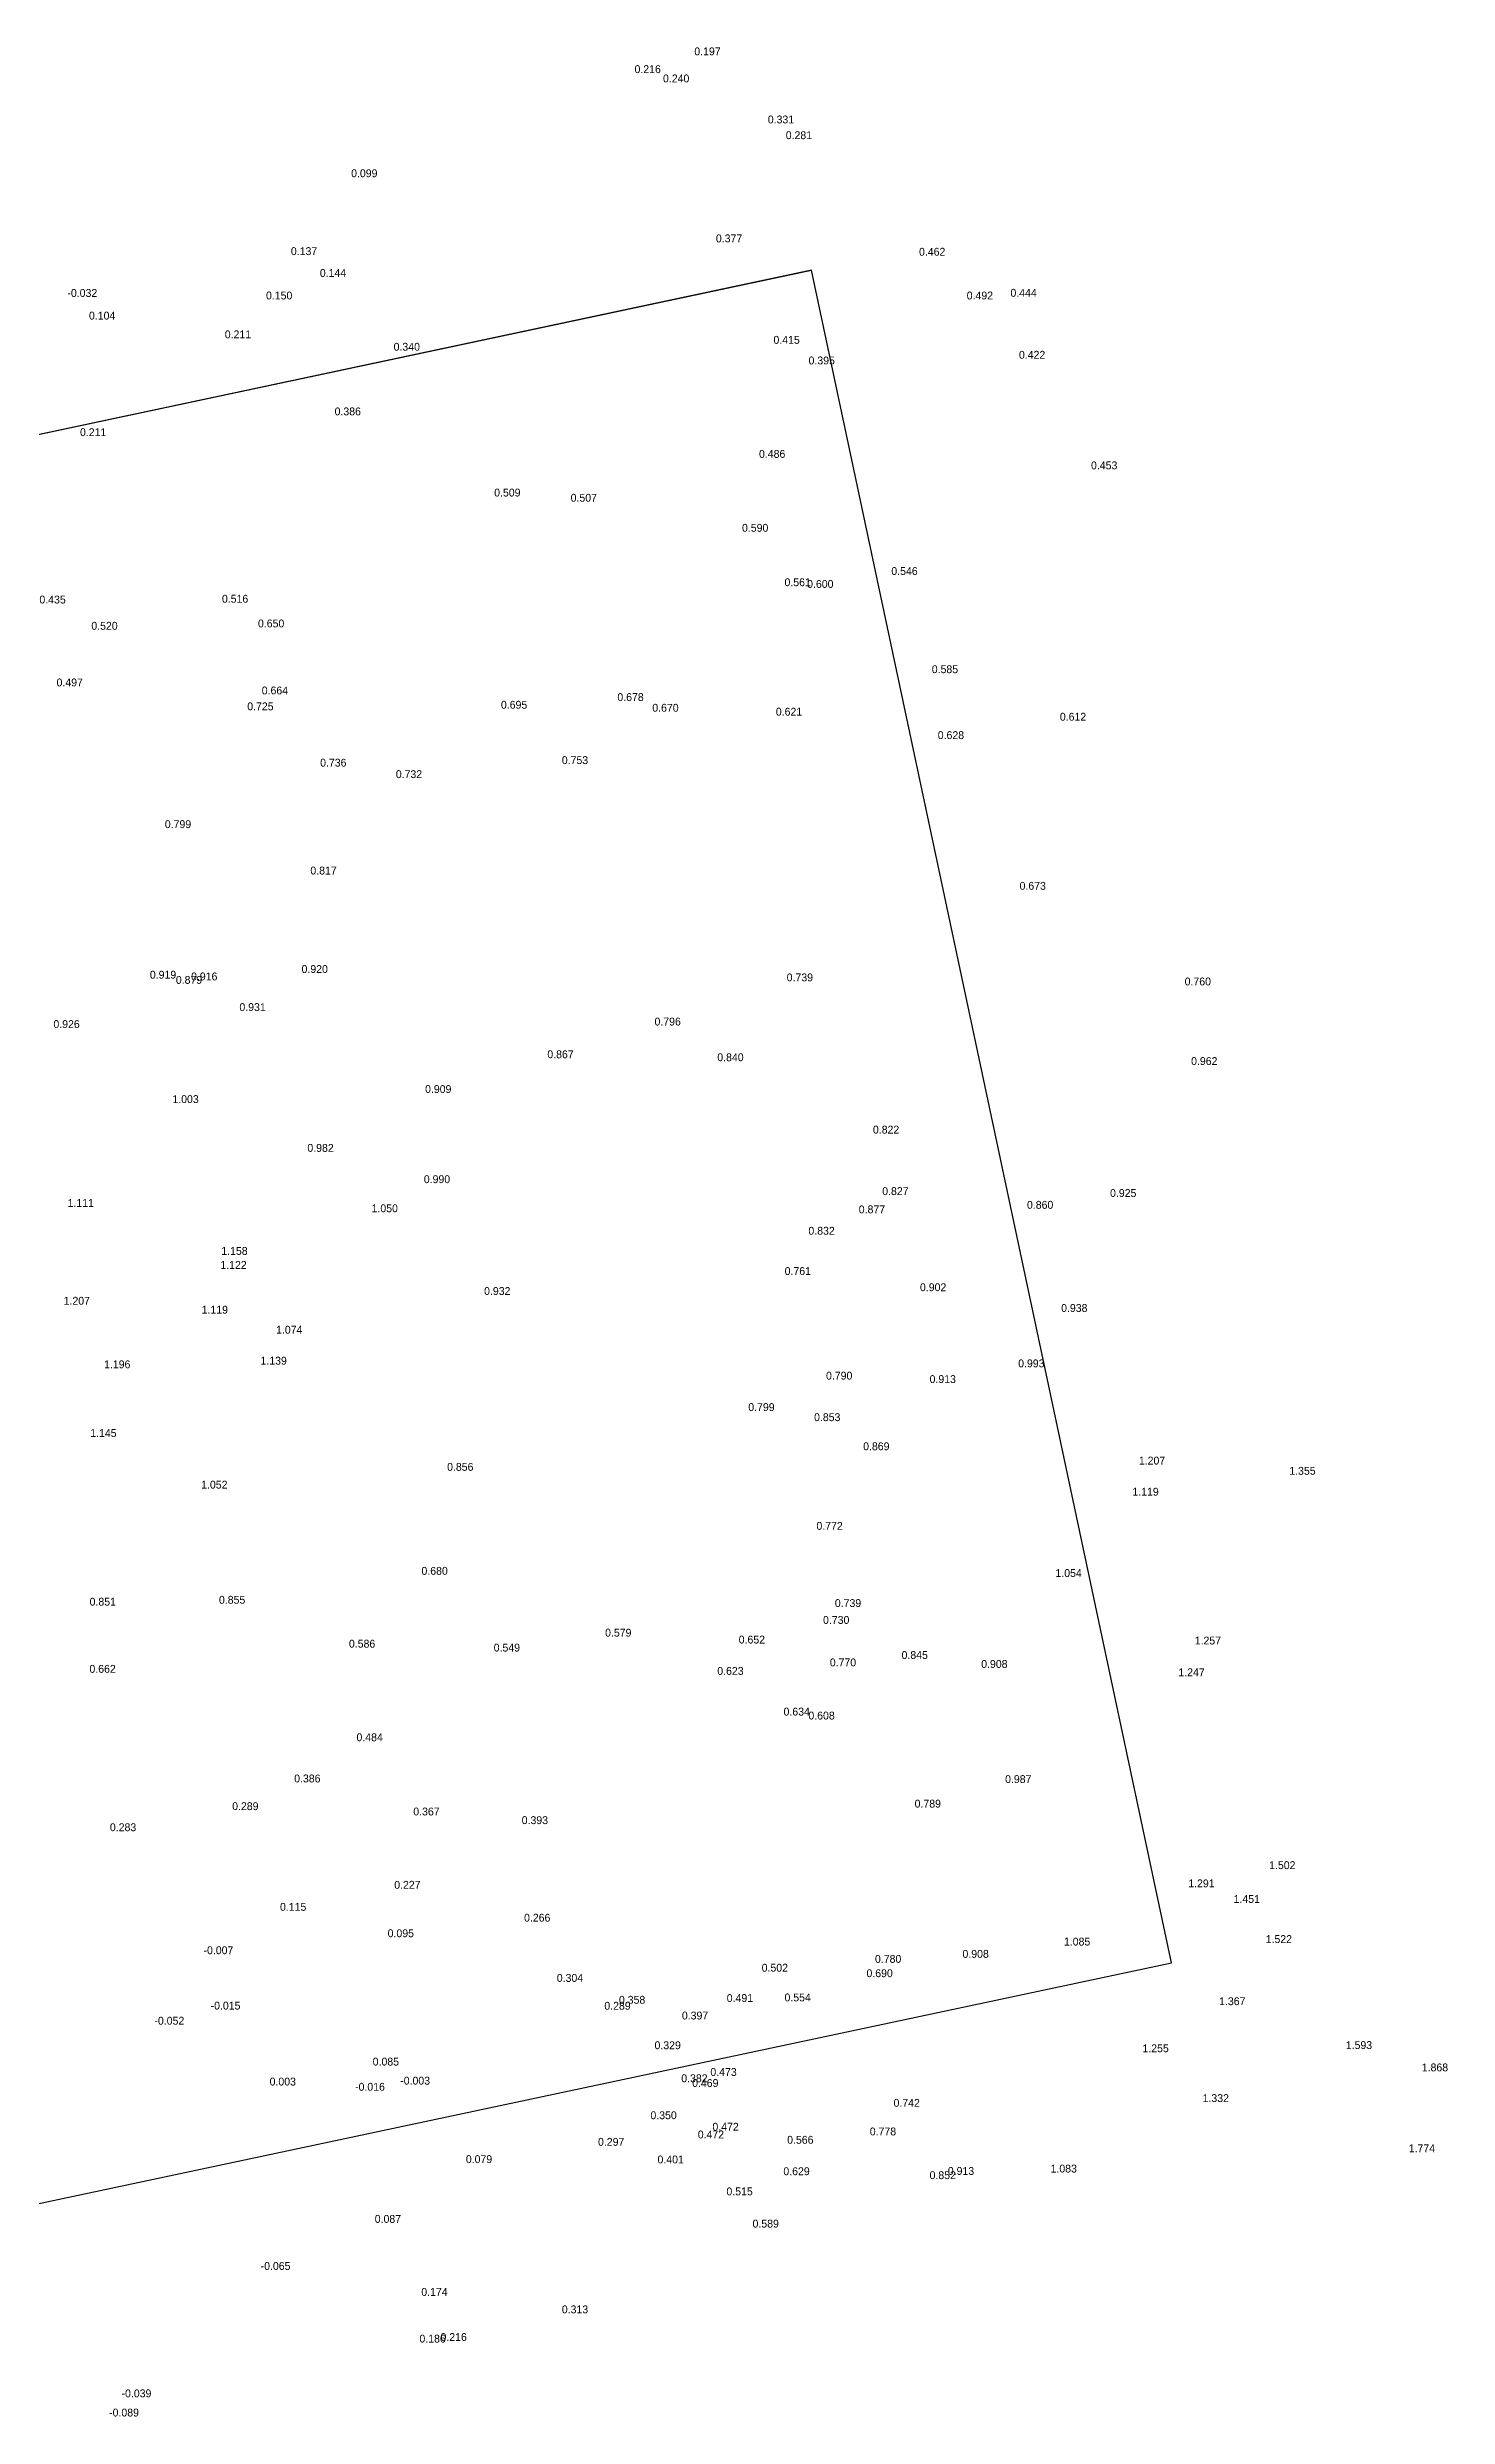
# Model space of a CAD drawing. Header units: metres. Extents: x 466 to 752, y 288 to 472.
# Drawn here: x 663.3 to 752.3, y 321.1 to 471.7 of the extents above; entities that cross this region are included whole.
import ezdxf

# ---------------------------------------------------------------- set-up
doc = ezdxf.new("R2010")
doc.units = ezdxf.units.M
for name, color, linetype in [('CAO DO HIEN TRANG', 7, 'Continuous'), ('RANH KHU DAT', 7, 'Continuous'), ('TUONG CHAN', 7, 'Continuous')]:
    doc.layers.add(name, color=color, linetype=linetype)

msp = doc.modelspace()

# ---------------------------------------------------------------- linework, layer by layer
at = {"layer": 'RANH KHU DAT'}
msp.add_lwpolyline([(656.5, 333.27), (734.76, 349.9), (711.89, 457.5), (633.63, 440.86)], close=True, dxfattribs=at)
at = {"layer": 'TUONG CHAN'}
msp.add_line((477.13, 407.6), (711.89, 457.5), dxfattribs=at)

# ---------------------------------------------------------------- texts
at = {"layer": 'CAO DO HIEN TRANG'}
for s, p in [('0.197', (704.44, 471.17)), ('0.216', (700.64, 470.04)), ('0.240', (702.45, 469.45)), ('0.331', (709.11, 466.84)), ('0.281', (710.25, 465.84)), ('0.099', (682.63, 463.42)), ('0.377', (705.81, 459.28)), ('0.137', (678.8, 458.47)), ('0.462', (718.72, 458.43)), ('0.144', (680.64, 457.08)), ('-0.032', (664.6, 455.81)), ('0.104', (665.97, 454.37)), ('0.150', (677.22, 455.65)), ('0.492', (721.75, 455.65)), ('0.444', (724.53, 455.82)), ('0.211', (674.6, 453.18)), ('0.340', (685.33, 452.39)), ('0.415', (709.47, 452.83)), ('0.395', (711.7, 451.52)), ('0.422', (725.07, 451.88)), ('0.211', (665.4, 446.96)), ('0.386', (681.58, 448.28)), ('0.486', (708.55, 445.58)), ('0.453', (729.65, 444.85)), ('0.509', (691.72, 443.12)), ('0.507', (696.58, 442.79)), ('0.590', (707.47, 440.88)), ('0.546', (716.96, 438.13)), ('0.435', (662.82, 436.32)), ('0.516', (674.42, 436.37)), ('0.561', (710.17, 437.42)), ('0.600', (711.61, 437.31)), ('0.650', (676.71, 434.8)), ('0.520', (666.12, 434.65)), ('0.585', (719.53, 431.89)), ('0.497', (663.91, 431.05)), ('0.664', (676.95, 430.54)), ('0.725', (676.03, 429.53)), ('0.695', (692.15, 429.63)), ('0.678', (699.55, 430.12)), ('0.670', (701.77, 429.44)), ('0.621', (709.62, 429.19)), ('0.612', (727.67, 428.87)), ('0.628', (719.91, 427.7)), ('0.736', (680.66, 425.95)), ('0.753', (696.02, 426.11)), ('0.732', (685.47, 425.22)), ('0.799', (670.79, 422.04)), ('0.817', (680.04, 419.09)), ('0.673', (725.11, 418.12)), ('0.919', (669.84, 412.47)), ('0.916', (672.46, 412.36)), ('0.920', (679.48, 412.83)), ('0.739', (710.31, 412.3)), ('0.879', (671.49, 412.14)), ('0.760', (735.6, 412.04)), ('0.926', (663.71, 409.33)), ('0.931', (675.53, 410.41)), ('0.796', (701.91, 409.49)), ('0.867', (695.1, 407.41)), ('0.840', (705.9, 407.22)), ('0.962', (736.01, 406.98)), ('0.909', (687.33, 405.2)), ('1.003', (671.27, 404.56)), ('0.822', (715.79, 402.62)), ('0.982', (679.85, 401.46)), ('0.990', (687.25, 399.47)), ('0.827', (716.38, 398.71)), ('1.111', (664.61, 397.96)), ('1.050', (683.93, 397.62)), ('0.877', (714.89, 397.55)), ('0.860', (725.58, 397.84)), ('0.925', (730.86, 398.59)), ('0.832', (711.69, 396.19)), ('1.158', (674.38, 394.91)), ('1.122', (674.32, 394.02)), ('0.761', (710.18, 393.63)), ('1.207', (664.36, 391.74)), ('1.119', (673.13, 391.17)), ('0.932', (691.08, 392.36)), ('0.902', (718.78, 392.6)), ('0.938', (727.75, 391.28)), ('1.074', (677.86, 389.9)), ('1.196', (666.93, 387.7)), ('1.139', (676.87, 387.93)), ('0.790', (712.81, 386.98)), ('0.913', (719.39, 386.76)), ('0.993', (725.02, 387.76)), ('0.799', (707.87, 384.98)), ('0.853', (712.05, 384.34)), ('1.145', (666.05, 383.33)), ('0.869', (715.17, 382.49)), ('0.856', (688.73, 381.18)), ('1.207', (732.69, 381.58)), ('1.355', (742.25, 380.93)), ('1.052', (673.1, 380.05)), ('1.119', (732.28, 379.6)), ('0.772', (712.2, 377.43)), ('0.680', (687.1, 374.57)), ('1.054', (727.39, 374.43)), ('0.851', (666.01, 372.61)), ('0.855', (674.23, 372.73)), ('0.739', (713.37, 372.52)), ('0.579', (698.77, 370.64)), ('0.652', (707.26, 370.2)), ('0.730', (712.62, 371.45)), ('1.257', (736.24, 370.14)), ('0.586', (682.49, 369.94)), ('0.549', (691.69, 369.69)), ('0.770', (713.05, 368.75)), ('0.845', (717.61, 369.22)), ('0.908', (722.67, 368.65)), ('0.662', (666, 368.34)), ('0.623', (705.9, 368.21)), ('1.247', (735.2, 368.12)), ('0.634', (710.11, 365.62)), ('0.608', (711.69, 365.37)), ('0.484', (682.97, 363.99)), ('0.386', (679.01, 361.37)), ('0.987', (724.19, 361.33)), ('0.289', (675.07, 359.61)), ('0.789', (718.44, 359.77)), ('0.283', (667.3, 358.27)), ('0.367', (686.58, 359.27)), ('0.393', (693.47, 358.72)), ('1.502', (740.97, 355.86)), ('0.227', (685.37, 354.61)), ('1.291', (735.83, 354.7)), ('1.451', (738.71, 353.71)), ('0.115', (678.11, 353.21)), ('0.266', (693.62, 352.52)), ('-0.007', (673.25, 350.45)), ('0.095', (684.95, 351.53)), ('1.085', (727.93, 351)), ('1.522', (740.75, 351.16)), ('0.502', (708.72, 349.34)), ('0.690', (715.38, 348.99)), ('0.780', (715.92, 349.9)), ('0.908', (721.48, 350.22)), ('0.304', (695.7, 348.69)), ('0.554', (710.17, 347.45)), ('-0.052', (670.13, 345.97)), ('-0.015', (673.7, 346.93)), ('0.289', (698.72, 346.92)), ('0.358', (699.65, 347.3)), ('0.397', (703.65, 346.3)), ('0.491', (706.5, 347.41)), ('1.367', (737.79, 347.21)), ('1.593', (745.84, 344.42)), ('0.085', (684, 343.37)), ('0.329', (701.91, 344.41)), ('1.255', (732.92, 344.22)), ('1.868', (750.67, 343)), ('0.003', (677.45, 342.1)), ('-0.016', (682.88, 341.77)), ('-0.003', (685.75, 342.16)), ('0.382', (703.61, 342.31)), ('0.469', (704.3, 342.01)), ('0.473', (705.46, 342.71)), ('0.350', (701.65, 339.96)), ('0.742', (717.1, 340.75)), ('1.332', (736.74, 341.05)), ('0.472', (704.66, 338.74)), ('0.472', (705.59, 339.23)), ('0.566', (710.34, 338.4)), ('0.778', (715.59, 338.93)), ('0.079', (689.92, 337.17)), ('0.297', (698.32, 338.27)), ('0.401', (702.1, 337.15)), ('1.774', (749.84, 337.86)), ('0.629', (710.1, 336.4)), ('0.852', (719.39, 336.15)), ('0.913', (720.55, 336.42)), ('1.083', (727.08, 336.57)), ('0.515', (706.48, 335.12)), ('0.087', (684.13, 333.37)), ('0.589', (708.14, 333.07)), ('-0.065', (676.88, 330.38)), ('0.174', (687.09, 328.73)), ('0.313', (696.02, 327.62)), ('0.186', (686.97, 325.76)), ('0.216', (688.31, 325.86)), ('-0.039', (668.04, 322.28)), ('-0.089', (667.25, 321.06))]:
    msp.add_text(s, height=0.5, dxfattribs=at).set_placement(p)

doc.saveas('drawing.dxf')
